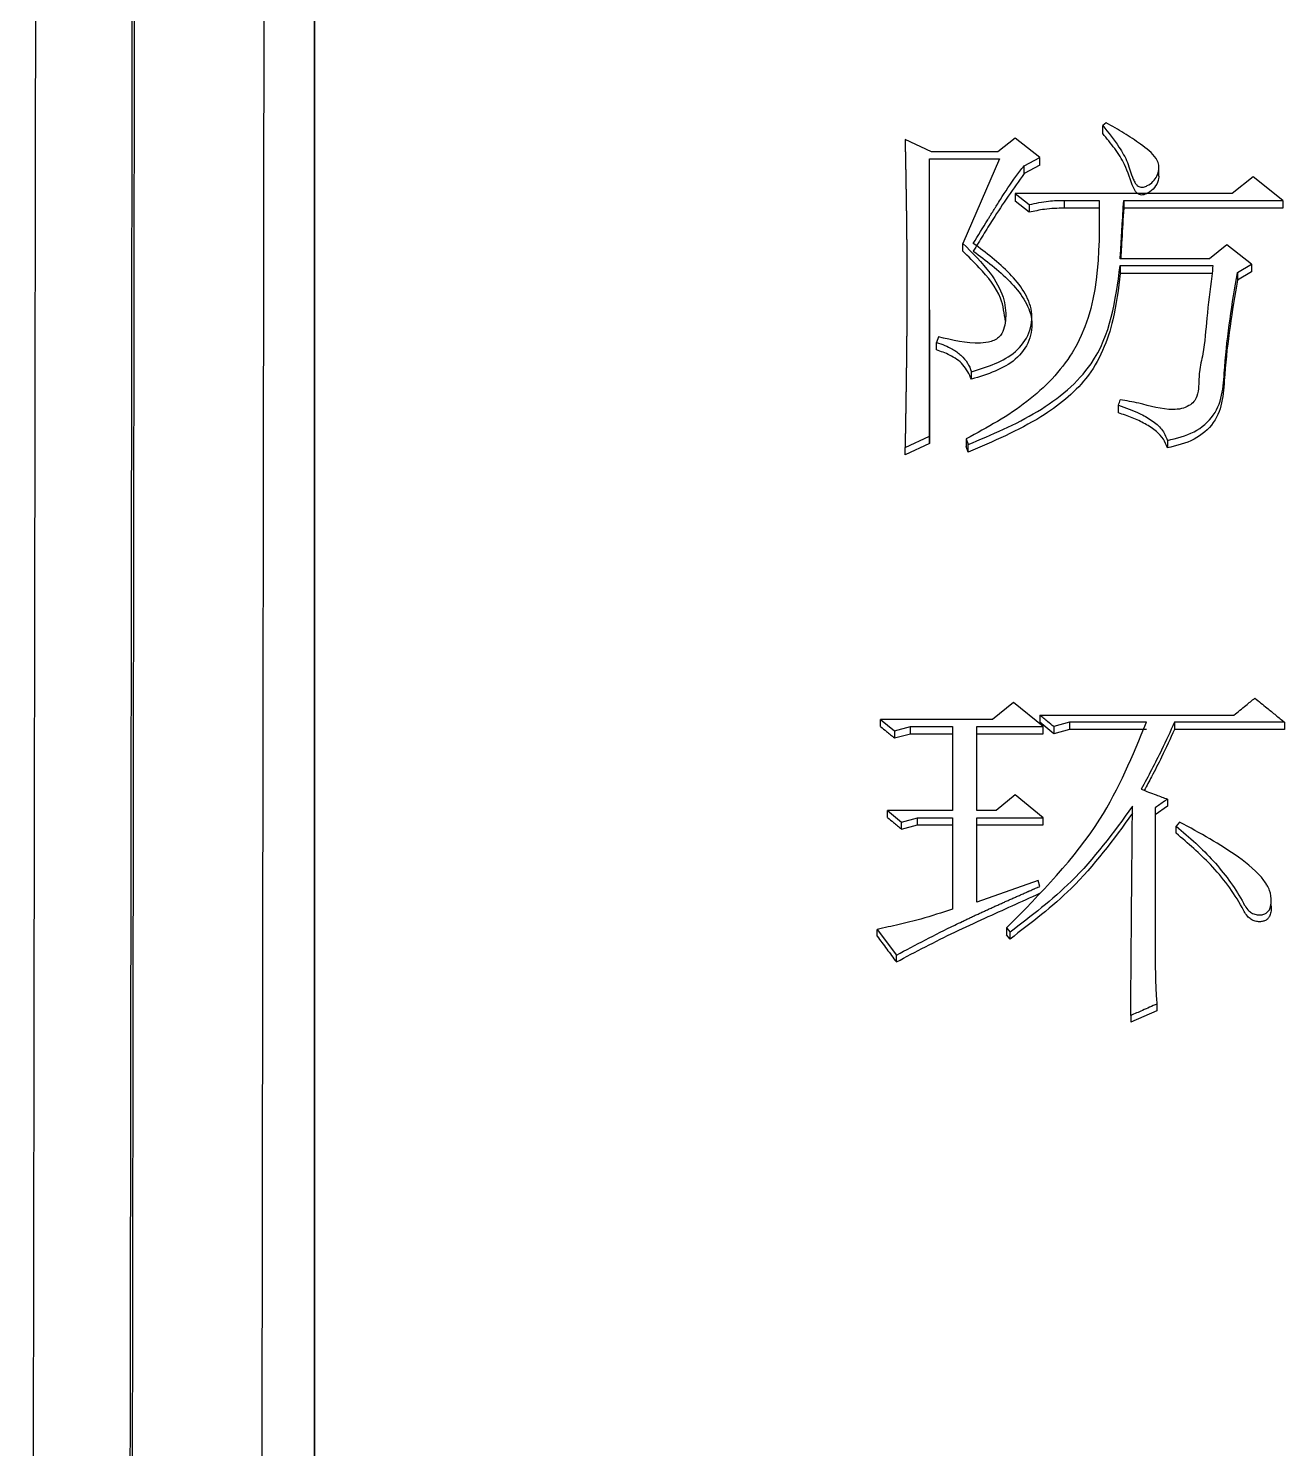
# Model space of a CAD drawing. Header units: millimetres. Extents: x 2344 to 4024, y 1094 to 2282.
# Drawn here: x 2710.55 to 2718.32, y 2066.72 to 2075.5 of the extents above; entities that cross this region are included whole.
import ezdxf

# ---------------------------------------------------------------- set-up
doc = ezdxf.new("R2010")
doc.units = ezdxf.units.MM

msp = doc.modelspace()

# ---------------------------------------------------------------- linework, layer by layer
at = {"color": 7, "linetype": 'Continuous', "lineweight": 25}
for p, q in [((2717.2215, 2074.9193), (2717.1998, 2074.9021)), ((2716.1397, 2074.7397), (2715.9775, 2074.8167)), ((2715.9775, 2074.8167), (2715.9775, 2074.768)), ((2716.659, 2074.8252), (2716.5508, 2074.7397)), ((2716.8104, 2074.7054), (2716.659, 2074.8252)), ((2716.1289, 2074.6969), (2716.5616, 2074.6969)), ((2716.1289, 2072.9811), (2716.1289, 2074.6969)), ((2716.1289, 2074.6484), (2716.1289, 2074.6969)), ((2716.5508, 2074.7397), (2716.1397, 2074.7397)), ((2716.5616, 2074.6969), (2716.3345, 2074.1734)), ((2716.7131, 2074.654), (2716.8104, 2074.7054)), ((2716.8104, 2074.6569), (2716.8104, 2074.7054)), ((2716.8104, 2074.6569), (2716.7131, 2074.6056)), ((2716.7131, 2074.6056), (2716.7131, 2074.654)), ((2717.5475, 2074.5901), (2717.5475, 2074.6388)), ((2718.1301, 2074.5855), (2718.0003, 2074.4826)), ((2718.314, 2074.4397), (2718.1301, 2074.5855)), ((2716.659, 2074.4826), (2716.7455, 2074.414)), ((2718.0003, 2074.4826), (2716.659, 2074.4826)), ((2716.659, 2074.4826), (2716.659, 2074.4344)), ((2716.7455, 2074.3658), (2716.659, 2074.4344)), ((2716.9619, 2074.4397), (2717.1782, 2074.4397)), ((2716.9619, 2074.4397), (2716.9619, 2074.3916)), ((2717.3296, 2074.4397), (2718.314, 2074.4397)), ((2717.3296, 2074.4397), (2717.3296, 2074.3916)), ((2718.314, 2074.4397), (2718.314, 2074.3916)), ((2716.7455, 2074.414), (2716.7455, 2074.3658)), ((2717.1782, 2074.3916), (2716.9619, 2074.3916)), ((2718.314, 2074.3916), (2717.3296, 2074.3916)), ((2716.3345, 2074.1256), (2716.3345, 2074.1734)), ((2717.9679, 2074.1648), (2717.8597, 2074.0788)), ((2718.1193, 2074.0444), (2717.9679, 2074.1648)), ((2717.8597, 2074.0788), (2717.308, 2074.0788)), ((2717.308, 2074.0358), (2717.8813, 2074.0358)), ((2717.8813, 2073.9881), (2717.308, 2073.9881)), ((2718.0328, 2073.9927), (2718.1193, 2074.0444)), ((2718.1193, 2073.9967), (2718.0328, 2073.9451)), ((2718.0328, 2073.9927), (2718.0328, 2073.9451)), ((2718.1193, 2074.0444), (2718.1193, 2073.9967)), ((2716.1289, 2073.763), (2716.1289, 2072.9349)), ((2716.7619, 2073.6677), (2716.7619, 2073.7149)), ((2716.183, 2073.596), (2716.1722, 2073.5614)), ((2716.1722, 2073.5144), (2716.1722, 2073.5614)), ((2716.3886, 2073.333), (2716.3886, 2073.3798)), ((2717.2972, 2073.1254), (2717.2972, 2073.172)), ((2715.9775, 2072.9117), (2716.1289, 2072.9811)), ((2716.1289, 2072.9349), (2715.9775, 2072.8655)), ((2716.1289, 2072.9349), (2716.1289, 2072.9811)), ((2716.3561, 2072.9638), (2716.3669, 2072.929)), ((2716.3669, 2072.8828), (2716.3669, 2072.929)), ((2717.6001, 2072.9551), (2717.6001, 2072.9088)), ((2715.9775, 2072.8655), (2715.9775, 2072.9117)), ((2716.3669, 2072.8828), (2716.3561, 2072.9175)), ((2716.6482, 2071.334), (2716.5184, 2071.2285)), ((2716.8321, 2071.1846), (2716.6482, 2071.334)), ((2715.8261, 2071.2285), (2715.9126, 2071.1582)), ((2716.5184, 2071.2285), (2715.8261, 2071.2285)), ((2715.8261, 2071.1846), (2715.8261, 2071.2285)), ((2715.9126, 2071.1582), (2716.01, 2071.1846)), ((2716.01, 2071.1846), (2716.2696, 2071.1846)), ((2716.01, 2071.1406), (2716.01, 2071.1846)), ((2716.2696, 2071.1846), (2716.2696, 2070.6647)), ((2716.421, 2071.1846), (2716.8321, 2071.1846)), ((2716.421, 2070.6647), (2716.421, 2071.1846)), ((2716.421, 2071.1406), (2716.421, 2071.1846)), ((2716.8105, 2071.2549), (2718.0112, 2071.2549)), ((2716.8105, 2071.2549), (2716.8105, 2071.2109)), ((2716.897, 2071.1406), (2716.8105, 2071.2109)), ((2716.9943, 2071.211), (2716.897, 2071.1846)), ((2716.897, 2071.1846), (2716.897, 2071.1406)), ((2717.4703, 2071.211), (2716.9943, 2071.211)), ((2718.3249, 2071.211), (2717.6434, 2071.211)), ((2717.6434, 2071.211), (2717.6434, 2071.167)), ((2715.9126, 2071.1582), (2715.9126, 2071.1143)), ((2715.9126, 2071.1143), (2716.01, 2071.1406)), ((2716.01, 2071.1406), (2716.2696, 2071.1406)), ((2716.421, 2070.6647), (2716.421, 2071.1406)), ((2716.421, 2071.1406), (2716.8321, 2071.1406)), ((2716.9943, 2071.167), (2716.897, 2071.1406)), ((2717.4703, 2071.167), (2716.9943, 2071.167)), ((2718.3249, 2071.167), (2717.6434, 2071.167)), ((2716.659, 2070.7618), (2716.54, 2070.6647)), ((2716.8321, 2070.6205), (2716.659, 2070.7618)), ((2717.6001, 2070.7353), (2717.6001, 2070.6919)), ((2715.8694, 2070.6647), (2715.9559, 2070.594)), ((2716.2696, 2070.6647), (2715.8694, 2070.6647)), ((2715.8694, 2070.6214), (2715.8694, 2070.6647)), ((2716.54, 2070.6647), (2716.421, 2070.6647)), ((2717.6001, 2070.6919), (2717.5244, 2070.6391)), ((2717.5244, 2070.6823), (2717.5244, 2069.7615)), ((2717.5244, 2070.6823), (2717.5244, 2070.6391)), ((2715.9559, 2070.594), (2716.0532, 2070.6205)), ((2715.9559, 2070.5509), (2715.9559, 2070.594)), ((2715.9559, 2070.5509), (2716.0532, 2070.5773)), ((2716.0532, 2070.6205), (2716.2696, 2070.6205)), ((2716.0532, 2070.5773), (2716.0532, 2070.6205)), ((2716.0532, 2070.5773), (2716.2696, 2070.5773)), ((2716.2696, 2070.6205), (2716.2696, 2070.0543)), ((2716.421, 2070.6205), (2716.8321, 2070.6205)), ((2716.421, 2070.0986), (2716.421, 2070.6205)), ((2716.421, 2070.5773), (2716.421, 2070.6205)), ((2716.421, 2070.0986), (2716.421, 2070.5773)), ((2716.421, 2070.5773), (2716.8321, 2070.5773)), ((2717.5244, 2070.6391), (2717.5244, 2069.7614)), ((2717.6543, 2070.5246), (2717.6543, 2070.5677)), ((2716.7996, 2070.2315), (2716.421, 2070.0986)), ((2716.8105, 2070.1961), (2716.7996, 2070.2315)), ((2718.2135, 2070.203), (2718.2135, 2070.2087)), ((2715.8045, 2069.9301), (2715.9234, 2069.7704)), ((2715.8045, 2069.8878), (2715.8045, 2069.9301)), ((2716.6049, 2069.939), (2716.6265, 2069.9125)), ((2716.6049, 2069.939), (2716.6049, 2069.8967)), ((2716.6265, 2069.8702), (2716.6049, 2069.8967)), ((2716.6265, 2069.8702), (2716.6265, 2069.9125)), ((2715.9234, 2069.7283), (2715.9234, 2069.7704)), ((2717.5352, 2069.4264), (2717.373, 2069.3553)), ((2717.5352, 2069.4681), (2717.5352, 2069.4264)), ((2717.373, 2069.3969), (2717.373, 2069.3553))]:
    msp.add_line(p, q, dxfattribs=at)
at = {"color": 7, "linetype": 'Continuous', "lineweight": 25, "flags": 128}
for points in [[(2717.1998, 2074.8534), (2717.1998, 2074.8705), (2717.1998, 2074.8863), (2717.1998, 2074.9021)], [(2717.308, 2074.0358), (2717.308, 2074.0162), (2717.308, 2073.9881)], [(2716.3561, 2072.9638), (2716.3561, 2072.945), (2716.3561, 2072.9312), (2716.3561, 2072.9175)], [(2716.8321, 2071.1406), (2716.8321, 2071.1626), (2716.8321, 2071.1846)], [(2716.9943, 2071.211), (2716.9943, 2071.2), (2716.9943, 2071.189), (2716.9943, 2071.167)], [(2718.3249, 2071.211), (2718.3249, 2071.189), (2718.3249, 2071.167)], [(2716.8321, 2070.5773), (2716.8321, 2070.5882), (2716.8321, 2070.6044), (2716.8321, 2070.6205)], [(2717.6758, 2070.5939), (2717.665, 2070.5808), (2717.6543, 2070.5677)]]:
    msp.add_lwpolyline(points, dxfattribs=at)
at = {"color": 7, "linetype": 'Continuous', "lineweight": 25}
for points, knots in [([(2712.3225, 2113.283), (2712.3226, 2113.1789), (2712.3226, 2112.6582), (2712.3227, 2111.2913), (2712.3227, 2109.1314), (2712.3228, 2106.513), (2712.3228, 2104.0504), (2712.3229, 2100.5426), (2712.3229, 2097.3997), (2712.3229, 2093.0846), (2712.323, 2088.3975), (2712.323, 2083.2653), (2712.3231, 2077.8418), (2712.3231, 2073.2831), (2712.3232, 2067.3606), (2712.3232, 2062.4548), (2712.3233, 2055.7759), (2712.3234, 2051.4831), (2712.3235, 2048.482)], [0, 0, 0, 0, 0.020124, 0.100733, 0.181328, 0.221587, 0.302184, 0.342442, 0.423039, 0.463298, 0.543894, 0.624491, 0.664749, 0.745346, 0.785604, 0.8662, 0.906458, 1, 1, 1, 1]), ([(2710.6539, 2112.3349), (2710.654, 2112.3633), (2710.6543, 2112.4517), (2710.653, 2111.4654), (2710.6501, 2109.4525), (2710.6454, 2106.3898), (2710.6402, 2103.0015), (2710.6351, 2099.6641), (2710.6305, 2096.5945), (2710.6249, 2092.9511), (2710.6184, 2088.6803), (2710.6111, 2084.0346), (2710.6034, 2079.0878), (2710.5952, 2073.9175), (2710.5862, 2068.2331), (2710.5763, 2062.0361), (2710.5656, 2055.3523), (2710.5581, 2050.6616), (2710.5542, 2048.2675)], [0, 0, 0, 0, 0.039342, 0.122943, 0.206183, 0.289063, 0.371582, 0.416612, 0.465601, 0.518547, 0.575452, 0.636313, 0.690059, 0.746552, 0.805793, 0.867782, 0.932518, 1, 1, 1, 1]), ([(2711.1592, 2048.132), (2711.1638, 2051.4312), (2711.1729, 2058.0297), (2711.1858, 2067.4598), (2711.1979, 2076.3404), (2711.2088, 2084.4981), (2711.2186, 2091.7984), (2711.2269, 2098.1162), (2711.2336, 2103.3383), (2711.2386, 2107.3948), (2711.2418, 2110.1428), (2711.2433, 2111.5888), (2711.2429, 2111.5656), (2711.2427, 2111.5569)], [0, 0, 0, 0, 0.094309, 0.188619, 0.282928, 0.377238, 0.471547, 0.565857, 0.660166, 0.754475, 0.848785, 0.943094, 1, 1, 1, 1]), ([(2711.1732, 2048.0833), (2711.1765, 2050.4689), (2711.183, 2055.1755), (2711.1922, 2061.9248), (2711.2009, 2068.2674), (2711.2089, 2074.1625), (2711.2163, 2079.5931), (2711.224, 2085.3261), (2711.2316, 2091.0948), (2711.2389, 2096.5751), (2711.2446, 2101.0421), (2711.2491, 2104.5653), (2711.2524, 2107.2273), (2711.2546, 2109.1302), (2711.2559, 2110.3489), (2711.2565, 2111.0659), (2711.2563, 2111.0968), (2711.2562, 2111.1115)], [0, 0, 0, 0, 0.06854, 0.13522, 0.200041, 0.263001, 0.324101, 0.38334, 0.468684, 0.549845, 0.626823, 0.699617, 0.768227, 0.832652, 0.892892, 0.948946, 1, 1, 1, 1]), ([(2712.0544, 2110.3577), (2712.0544, 2110.3697), (2712.0547, 2110.482), (2712.0545, 2110.1293), (2712.054, 2109.5594), (2712.0534, 2109.0127), (2712.0527, 2108.3385), (2712.0518, 2107.5304), (2712.0507, 2106.5905), (2712.0494, 2105.5189), (2712.0473, 2103.8094), (2712.0439, 2101.1232), (2712.0387, 2096.9734), (2712.032, 2091.7571), (2712.0247, 2086.1502), (2712.0171, 2080.473), (2712.0096, 2075.0059), (2712.0014, 2068.993), (2711.9924, 2062.4454), (2711.9826, 2055.4026), (2711.9758, 2050.4602), (2711.9723, 2047.9462)], [0, 0, 0, 0, 0.008365, 0.077995, 0.107986, 0.138061, 0.168221, 0.198465, 0.228793, 0.259205, 0.289702, 0.358895, 0.433683, 0.514064, 0.600037, 0.66048, 0.723411, 0.788828, 0.856732, 0.927123, 1, 1, 1, 1]), ([(2712.3235, 2049.4017), (2712.3235, 2049.7084), (2712.3234, 2052.6074), (2712.3233, 2058.0332), (2712.3232, 2064.2509), (2712.3231, 2070.286), (2712.3231, 2074.9159), (2712.323, 2078.7269), (2712.323, 2080.1702), (2712.323, 2080.5671)], [0, 0, 0, 0, 0.027476, 0.259697, 0.491874, 0.607849, 0.840033, 0.956008, 1, 1, 1, 1]), ([(2717.1998, 2074.9021), (2717.2347, 2074.8588), (2717.293, 2074.7864), (2717.3581, 2074.6749), (2717.3766, 2074.5956), (2717.3987, 2074.5485), (2717.4112, 2074.5327), (2717.4235, 2074.524), (2717.437, 2074.5205), (2717.4554, 2074.5222), (2717.4821, 2074.5325), (2717.5126, 2074.5547), (2717.537, 2074.5898), (2717.5484, 2074.6282), (2717.548, 2074.6668), (2717.5169, 2074.7262), (2717.4365, 2074.7863), (2717.3319, 2074.8573), (2717.2584, 2074.8986), (2717.2215, 2074.9193)], [0, 0, 0, 0, 0.156412, 0.260868, 0.365462, 0.392662, 0.410241, 0.42134, 0.432549, 0.445637, 0.467959, 0.506678, 0.545841, 0.586947, 0.621916, 0.6571, 0.775363, 0.887354, 1, 1, 1, 1]), ([(2715.9775, 2074.8167), (2715.9778, 2074.8005), (2715.9782, 2074.7762), (2715.9788, 2074.7438), (2715.9793, 2074.7195), (2715.9797, 2074.6951), (2715.9802, 2074.6708), (2715.9806, 2074.6465), (2715.981, 2074.6222), (2715.9815, 2074.5978), (2715.982, 2074.5654), (2715.9826, 2074.5329), (2715.9831, 2074.5004), (2715.9835, 2074.4761), (2715.984, 2074.4436), (2715.9845, 2074.4111), (2715.9849, 2074.3786), (2715.9853, 2074.3542), (2715.9856, 2074.3298), (2715.986, 2074.2973), (2715.9864, 2074.2647), (2715.9867, 2074.2322), (2715.987, 2074.2078), (2715.9872, 2074.1833), (2715.9875, 2074.1508), (2715.9878, 2074.1182), (2715.988, 2074.0856), (2715.9881, 2074.0652), (2715.9882, 2074.0489), (2715.9882, 2074.0367), (2715.9883, 2074.0245), (2715.9883, 2074.0082), (2715.9884, 2073.9919), (2715.9884, 2073.9756), (2715.9884, 2073.9633), (2715.9885, 2073.9511), (2715.9885, 2073.9389), (2715.9885, 2073.9266), (2715.9885, 2073.9164), (2715.9885, 2073.9083), (2715.9885, 2073.9021), (2715.9885, 2073.894), (2715.9885, 2073.8858), (2715.9885, 2073.8777), (2715.9885, 2073.8695), (2715.9884, 2073.8593), (2715.9884, 2073.847), (2715.9884, 2073.8307), (2715.9883, 2073.8144), (2715.9883, 2073.7981), (2715.9882, 2073.7858), (2715.9882, 2073.7695), (2715.9881, 2073.749), (2715.9879, 2073.7245), (2715.9878, 2073.7), (2715.9876, 2073.6755), (2715.9874, 2073.6428), (2715.9871, 2073.6101), (2715.9869, 2073.5774), (2715.9866, 2073.5528), (2715.9864, 2073.5283), (2715.986, 2073.4955), (2715.9857, 2073.4628), (2715.9853, 2073.43), (2715.985, 2073.4055), (2715.9847, 2073.3809), (2715.9842, 2073.3481), (2715.9838, 2073.3153), (2715.9833, 2073.2825), (2715.983, 2073.2579), (2715.9825, 2073.2251), (2715.982, 2073.1923), (2715.9815, 2073.1595), (2715.9811, 2073.1349), (2715.9807, 2073.1102), (2715.9802, 2073.0774), (2715.9797, 2073.0445), (2715.9791, 2073.0117), (2715.9787, 2072.987), (2715.9782, 2072.9537), (2715.9778, 2072.9286), (2715.9775, 2072.9117)], [0, 0, 0, 0, 0.025705, 0.038557, 0.05141, 0.064262, 0.077115, 0.089967, 0.102819, 0.115672, 0.128524, 0.154229, 0.167082, 0.179934, 0.192786, 0.218491, 0.231344, 0.244196, 0.257049, 0.269901, 0.295606, 0.308458, 0.321311, 0.334163, 0.347016, 0.37272, 0.385573, 0.398425, 0.404851, 0.411278, 0.417704, 0.42413, 0.436983, 0.443409, 0.449835, 0.456261, 0.462687, 0.469114, 0.47554, 0.478753, 0.481966, 0.485179, 0.491605, 0.494818, 0.498032, 0.504458, 0.510884, 0.51731, 0.530163, 0.536589, 0.543015, 0.549441, 0.562294, 0.575146, 0.587999, 0.600851, 0.613703, 0.639408, 0.652261, 0.665113, 0.677966, 0.690818, 0.716523, 0.729375, 0.742228, 0.75508, 0.767932, 0.793637, 0.80649, 0.819342, 0.832195, 0.857899, 0.870752, 0.883604, 0.896457, 0.909309, 0.935014, 0.947866, 0.960719, 0.973571, 1, 1, 1, 1]), ([(2717.5462, 2074.5901), (2717.5462, 2074.5852), (2717.5461, 2074.5638), (2717.5301, 2074.5273), (2717.4987, 2074.4945), (2717.4683, 2074.4781), (2717.448, 2074.4728), (2717.4329, 2074.4727), (2717.4193, 2074.4778), (2717.4028, 2074.4926), (2717.3718, 2074.5543), (2717.3475, 2074.6517), (2717.2753, 2074.7616), (2717.225, 2074.8226), (2717.1998, 2074.8534)], [0, 0, 0, 0, 0.024344, 0.105927, 0.186008, 0.233095, 0.258015, 0.277413, 0.297005, 0.320267, 0.377824, 0.626321, 0.811958, 1, 1, 1, 1]), ([(2716.3994, 2074.1734), (2716.429, 2074.2219), (2716.4623, 2074.2765), (2716.4996, 2074.3369), (2716.5089, 2074.352), (2716.5182, 2074.3671), (2716.5276, 2074.3822), (2716.537, 2074.3973), (2716.5502, 2074.4184), (2716.5897, 2074.4816), (2716.6444, 2074.5641), (2716.6962, 2074.6319), (2716.7131, 2074.654)], [0, 0, 0, 0, 0.2975225, 0.3347128, 0.3719031, 0.3904982, 0.4276885, 0.4648788, 0.4834739, 0.5578545, 0.8555026, 1, 1, 1, 1]), ([(2716.7131, 2074.6056), (2716.647, 2074.512), (2716.5587, 2074.3868), (2716.4595, 2074.224), (2716.4194, 2074.1584), (2716.3994, 2074.1256)], [0, 0, 0, 0, 0.597119, 0.798557, 1, 1, 1, 1]), ([(2717.1782, 2074.4397), (2717.18, 2074.1067), (2717.1826, 2073.6379), (2716.7407, 2073.1745), (2716.4856, 2073.0347), (2716.3561, 2072.9638)], [0, 0, 0, 0, 0.546872, 0.769893, 1, 1, 1, 1]), ([(2716.7455, 2074.414), (2716.7853, 2074.4225), (2716.8564, 2074.4378), (2716.9296, 2074.4391), (2716.9619, 2074.4397)], [0, 0, 0, 0, 0.558835, 1, 1, 1, 1]), ([(2717.308, 2074.0788), (2717.31, 2074.1115), (2717.3139, 2074.1769), (2717.3211, 2074.2972), (2717.3264, 2074.3848), (2717.3296, 2074.4397)], [0, 0, 0, 0, 0.2714755, 0.542951, 1, 1, 1, 1]), ([(2716.9619, 2074.3916), (2716.9208, 2074.3905), (2716.8475, 2074.3887), (2716.7766, 2074.3728), (2716.7455, 2074.3658)], [0, 0, 0, 0, 0.561085, 1, 1, 1, 1]), ([(2717.3296, 2074.3916), (2717.3257, 2074.3263), (2717.3202, 2074.2337), (2717.3139, 2074.1293), (2717.3116, 2074.0904), (2717.3109, 2074.0788)], [0, 0, 0, 0, 0.626456, 0.889379, 1, 1, 1, 1]), ([(2716.3345, 2074.1734), (2716.3938, 2074.1144), (2716.4942, 2074.0144), (2716.5905, 2073.8543), (2716.6037, 2073.735), (2716.5928, 2073.6548), (2716.5748, 2073.6092), (2716.5434, 2073.5798), (2716.5009, 2073.562), (2716.3776, 2073.5481), (2716.2694, 2073.5747), (2716.183, 2073.596)], [0, 0, 0, 0, 0.237031, 0.40138, 0.534635, 0.589033, 0.643886, 0.675792, 0.707579, 0.7663, 1, 1, 1, 1]), ([(2716.3886, 2073.3798), (2716.4877, 2073.4108), (2716.6375, 2073.4576), (2716.7553, 2073.6148), (2716.7754, 2073.799), (2716.6309, 2074.0006), (2716.4776, 2074.115), (2716.3994, 2074.1734)], [0, 0, 0, 0, 0.25015, 0.377758, 0.502112, 0.745934, 1, 1, 1, 1]), ([(2716.5982, 2073.69), (2716.5917, 2073.739), (2716.5753, 2073.8625), (2716.4582, 2074.0033), (2716.3686, 2074.0919), (2716.3345, 2074.1256)], [0, 0, 0, 0, 0.289937, 0.729757, 1, 1, 1, 1]), ([(2716.3994, 2074.1256), (2716.4776, 2074.0673), (2716.6309, 2073.953), (2716.7754, 2073.7518), (2716.7553, 2073.5677), (2716.6374, 2073.4107), (2716.4877, 2073.3639), (2716.3886, 2073.333)], [0, 0, 0, 0, 0.2541019, 0.4978553, 0.6221436, 0.7497305, 1, 1, 1, 1]), ([(2716.3669, 2072.929), (2716.5136, 2072.9902), (2716.8023, 2073.1105), (2717.2301, 2073.4627), (2717.2787, 2073.8206), (2717.308, 2074.0358)], [0, 0, 0, 0, 0.2918042, 0.5741123, 1, 1, 1, 1]), ([(2717.308, 2073.9881), (2717.2966, 2073.8924), (2717.2697, 2073.6672), (2717.1356, 2073.3345), (2716.7928, 2073.063), (2716.5218, 2072.9484), (2716.3669, 2072.8828)], [0, 0, 0, 0, 0.196577, 0.462275, 0.692724, 1, 1, 1, 1]), ([(2717.8813, 2074.0358), (2717.8791, 2074.0142), (2717.8679, 2073.9063), (2717.8418, 2073.7249), (2717.8305, 2073.5263), (2717.7952, 2073.3875), (2717.7951, 2073.2991), (2717.788, 2073.2356), (2717.7657, 2073.1933), (2717.732, 2073.1662), (2717.6869, 2073.1488), (2717.5793, 2073.1402), (2717.455, 2073.1803), (2717.3462, 2073.1999), (2717.3081, 2073.2068)], [0, 0, 0, 0, 0.051282, 0.25636, 0.431754, 0.51946, 0.589456, 0.639546, 0.668094, 0.696777, 0.732309, 0.768498, 0.918801, 1, 1, 1, 1]), ([(2717.6001, 2072.9551), (2717.6571, 2072.9686), (2717.7683, 2072.9949), (2717.9425, 2073.1452), (2717.9529, 2073.5133), (2718.0011, 2073.8023), (2718.0328, 2073.9927)], [0, 0, 0, 0, 0.12954, 0.252639, 0.50766, 1, 1, 1, 1]), ([(2718.0328, 2073.9451), (2718.0011, 2073.755), (2717.9529, 2073.4664), (2717.9424, 2073.0986), (2717.7682, 2072.9486), (2717.6571, 2072.9223), (2717.6001, 2072.9088)], [0, 0, 0, 0, 0.4922239, 0.7471943, 0.8703438, 1, 1, 1, 1]), ([(2716.1722, 2073.5614), (2716.206, 2073.5493), (2716.2612, 2073.5296), (2716.3244, 2073.483), (2716.3659, 2073.4352), (2716.3811, 2073.3981), (2716.3886, 2073.3798)], [0, 0, 0, 0, 0.34974, 0.571287, 0.787704, 1, 1, 1, 1]), ([(2716.3886, 2073.333), (2716.3733, 2073.3646), (2716.3441, 2073.4255), (2716.2599, 2073.4839), (2716.1996, 2073.5049), (2716.1722, 2073.5144)], [0, 0, 0, 0, 0.371784, 0.714596, 1, 1, 1, 1]), ([(2717.2972, 2073.172), (2717.299, 2073.1777), (2717.3026, 2073.1893), (2717.3063, 2073.2009), (2717.3081, 2073.2067)], [0, 0, 0, 0, 0.499996, 1, 1, 1, 1]), ([(2717.2972, 2073.172), (2717.3412, 2073.1567), (2717.4131, 2073.1317), (2717.5029, 2073.0812), (2717.5694, 2073.0275), (2717.59, 2072.9789), (2717.6001, 2072.9551)], [0, 0, 0, 0, 0.349071, 0.571765, 0.789358, 1, 1, 1, 1]), ([(2717.6001, 2072.9088), (2717.593, 2072.9274), (2717.5787, 2072.9649), (2717.5291, 2073.0154), (2717.4629, 2073.0592), (2717.3823, 2073.0962), (2717.3256, 2073.1157), (2717.2972, 2073.1254)], [0, 0, 0, 0, 0.162317, 0.328828, 0.549463, 0.773777, 1, 1, 1, 1]), ([(2718.0112, 2071.2549), (2718.0237, 2071.2651), (2718.0486, 2071.2854), (2718.0919, 2071.3205), (2718.1227, 2071.3455), (2718.141, 2071.3604)], [0, 0, 0, 0, 0.288432, 0.576865, 1, 1, 1, 1]), ([(2718.141, 2071.3604), (2718.1659, 2071.3401), (2718.2091, 2071.3051), (2718.2704, 2071.2553), (2718.3067, 2071.2257), (2718.3249, 2071.211)], [0, 0, 0, 0, 0.407194, 0.703597, 1, 1, 1, 1]), ([(2715.8261, 2071.1846), (2715.8384, 2071.1745), (2715.859, 2071.1578), (2715.8879, 2071.1344), (2715.9044, 2071.121), (2715.9126, 2071.1143)], [0, 0, 0, 0, 0.4286084, 0.7143042, 1, 1, 1, 1]), ([(2716.6049, 2069.939), (2716.8163, 2070.1533), (2717.1908, 2070.5327), (2717.3855, 2071.0052), (2717.4703, 2071.211)], [0, 0, 0, 0, 0.564597, 1, 1, 1, 1]), ([(2716.897, 2071.1846), (2716.8846, 2071.1946), (2716.864, 2071.2114), (2716.8352, 2071.2348), (2716.8187, 2071.2482), (2716.8105, 2071.2549)], [0, 0, 0, 0, 0.428361, 0.714181, 1, 1, 1, 1]), ([(2717.6434, 2071.211), (2717.6175, 2071.1536), (2717.5729, 2071.055), (2717.5024, 2070.9178), (2717.4594, 2070.8373), (2717.4379, 2070.797)], [0, 0, 0, 0, 0.409741, 0.70481, 1, 1, 1, 1]), ([(2717.6434, 2071.167), (2717.6174, 2071.1097), (2717.5728, 2071.0112), (2717.5086, 2070.8862), (2717.4721, 2070.8179), (2717.4571, 2070.7897)], [0, 0, 0, 0, 0.449925, 0.773337, 1, 1, 1, 1]), ([(2717.4379, 2070.797), (2717.4532, 2070.7912), (2717.4839, 2070.7795), (2717.538, 2070.7589), (2717.5767, 2070.7442), (2717.6001, 2070.7353)], [0, 0, 0, 0, 0.283862, 0.567725, 1, 1, 1, 1]), ([(2717.6001, 2070.7353), (2717.5938, 2070.7309), (2717.578, 2070.7199), (2717.5528, 2070.7022), (2717.5339, 2070.689), (2717.5244, 2070.6823)], [0, 0, 0, 0, 0.250001, 0.625, 1, 1, 1, 1]), ([(2717.3837, 2070.6912), (2717.2656, 2070.5293), (2717.0531, 2070.2379), (2716.7578, 2070.0126), (2716.6265, 2069.9125)], [0, 0, 0, 0, 0.555449, 1, 1, 1, 1]), ([(2717.3837, 2070.6479), (2717.2656, 2070.4862), (2717.053, 2070.1951), (2716.7578, 2069.9702), (2716.6265, 2069.8702)], [0, 0, 0, 0, 0.555388, 1, 1, 1, 1]), ([(2717.373, 2069.3969), (2717.373, 2069.4054), (2717.3733, 2069.4311), (2717.3735, 2069.4653), (2717.3739, 2069.508), (2717.3742, 2069.5507), (2717.3746, 2069.5934), (2717.3749, 2069.6361), (2717.3752, 2069.6702), (2717.3755, 2069.7129), (2717.3759, 2069.7555), (2717.3762, 2069.7981), (2717.3765, 2069.8408), (2717.3768, 2069.8748), (2717.3772, 2069.9175), (2717.3774, 2069.9515), (2717.3778, 2069.9941), (2717.3781, 2070.0367), (2717.3785, 2070.0792), (2717.3788, 2070.1218), (2717.3791, 2070.1558), (2717.3795, 2070.1983), (2717.3799, 2070.2408), (2717.3802, 2070.2833), (2717.3806, 2070.3258), (2717.3809, 2070.3598), (2717.3813, 2070.4022), (2717.3816, 2070.4362), (2717.3819, 2070.4786), (2717.3822, 2070.5126), (2717.3826, 2070.555), (2717.3831, 2070.6117), (2717.3835, 2070.6599), (2717.3838, 2070.6912)], [0, 0, 0, 0, 0.019729, 0.059186, 0.078915, 0.118372, 0.157829, 0.177558, 0.217015, 0.236744, 0.276201, 0.315659, 0.335387, 0.374845, 0.394573, 0.43403, 0.453759, 0.493216, 0.532674, 0.552402, 0.59186, 0.611588, 0.651046, 0.690503, 0.710232, 0.749689, 0.769418, 0.808875, 0.828604, 0.868061, 0.88779, 0.927247, 1, 1, 1, 1]), ([(2715.8694, 2070.6214), (2715.8817, 2070.6113), (2715.9023, 2070.5946), (2715.9312, 2070.571), (2715.9477, 2070.5576), (2715.9559, 2070.5509)], [0, 0, 0, 0, 0.4286083, 0.7143042, 1, 1, 1, 1]), ([(2717.6543, 2070.5677), (2717.6952, 2070.5333), (2717.8153, 2070.4322), (2717.9549, 2070.2779), (2718.0511, 2070.1314), (2718.0891, 2070.0542), (2718.1265, 2070.0273), (2718.1553, 2070.0188), (2718.1833, 2070.0191), (2718.2074, 2070.0271), (2718.2256, 2070.0416), (2718.2391, 2070.0672), (2718.2455, 2070.1115), (2718.2368, 2070.1717), (2718.1745, 2070.2722), (2718.0441, 2070.3784), (2717.8632, 2070.4916), (2717.7383, 2070.5597), (2717.6757, 2070.5939)], [0, 0, 0, 0, 0.09565, 0.280795, 0.373244, 0.419662, 0.436462, 0.4533, 0.470465, 0.483389, 0.496387, 0.510841, 0.535897, 0.579802, 0.622961, 0.750748, 0.875017, 1, 1, 1, 1]), ([(2718.2394, 2070.084), (2718.2409, 2070.0766), (2718.2445, 2070.0584), (2718.24, 2070.0311), (2718.2305, 2070.0063), (2718.2151, 2069.9897), (2718.1966, 2069.9804), (2718.1745, 2069.9761), (2718.1489, 2069.9778), (2718.122, 2069.9871), (2718.088, 2070.0146), (2718.0234, 2070.1423), (2717.8859, 2070.3256), (2717.7273, 2070.4618), (2717.6543, 2070.5245)], [0, 0, 0, 0, 0.025638, 0.062848, 0.0932405, 0.1144167, 0.1356048, 0.1575622, 0.1838027, 0.2141167, 0.2450176, 0.3224905, 0.6882691, 1, 1, 1, 1]), ([(2715.9234, 2069.7704), (2716.043, 2069.834), (2716.1775, 2069.9057), (2716.323, 2069.9753), (2716.3537, 2069.9899), (2716.3768, 2070.0007), (2716.3998, 2070.0115), (2716.4191, 2070.0205), (2716.4384, 2070.0294), (2716.4538, 2070.0365), (2716.4693, 2070.0436), (2716.4809, 2070.0489), (2716.4925, 2070.0542), (2716.5079, 2070.0613), (2716.5234, 2070.0683), (2716.5389, 2070.0753), (2716.5505, 2070.0806), (2716.5622, 2070.0858), (2716.5777, 2070.0928), (2716.5932, 2070.0998), (2716.6087, 2070.1067), (2716.6204, 2070.1119), (2716.6359, 2070.1189), (2716.6515, 2070.1258), (2716.667, 2070.1327), (2716.6787, 2070.1379), (2716.6904, 2070.143), (2716.702, 2070.1482), (2716.7137, 2070.1534), (2716.7234, 2070.1577), (2716.7312, 2070.1611), (2716.737, 2070.1637), (2716.7429, 2070.1663), (2716.7507, 2070.1697), (2716.7585, 2070.1731), (2716.7662, 2070.1766), (2716.7721, 2070.1791), (2716.7779, 2070.1817), (2716.7857, 2070.1851), (2716.7935, 2070.1886), (2716.8024, 2070.1925), (2716.8074, 2070.1947), (2716.8105, 2070.1961)], [0, 0, 0, 0, 0.414083, 0.465835, 0.49171, 0.517586, 0.543462, 0.569338, 0.582276, 0.608151, 0.621089, 0.634027, 0.646965, 0.659903, 0.685779, 0.698716, 0.711654, 0.724592, 0.73753, 0.763406, 0.776344, 0.789282, 0.802219, 0.828095, 0.841033, 0.853971, 0.866909, 0.879847, 0.892784, 0.905722, 0.912191, 0.91866, 0.925129, 0.931598, 0.944536, 0.951005, 0.957474, 0.963943, 0.970412, 0.98335, 0.989818, 1, 1, 1, 1]), ([(2715.9234, 2069.7283), (2716.0433, 2069.7915), (2716.2231, 2069.8862), (2716.4656, 2069.9966), (2716.6405, 2070.0766), (2716.7538, 2070.1278), (2716.8105, 2070.1534)], [0, 0, 0, 0, 0.414296, 0.62139, 0.810694, 1, 1, 1, 1]), ([(2716.2696, 2070.0543), (2716.2048, 2070.0333), (2716.0963, 2069.9982), (2715.9402, 2069.9594), (2715.8497, 2069.9399), (2715.8045, 2069.9301)], [0, 0, 0, 0, 0.424962, 0.712284, 1, 1, 1, 1]), ([(2715.8045, 2069.8878), (2715.8243, 2069.8612), (2715.854, 2069.8214), (2715.8937, 2069.7682), (2715.9135, 2069.7416), (2715.9234, 2069.7283)], [0, 0, 0, 0, 0.5, 0.75, 1, 1, 1, 1]), ([(2717.5244, 2069.7615), (2717.5247, 2069.7267), (2717.5253, 2069.6604), (2717.5275, 2069.5625), (2717.5326, 2069.4996), (2717.5352, 2069.4681)], [0, 0, 0, 0, 0.355817, 0.677713, 1, 1, 1, 1]), ([(2717.5352, 2069.4681), (2717.5202, 2069.4615), (2717.4902, 2069.4483), (2717.4361, 2069.4246), (2717.397, 2069.4074), (2717.373, 2069.3969)], [0, 0, 0, 0, 0.277507, 0.555013, 1, 1, 1, 1])]:
    msp.add_open_spline(points, degree=3, knots=knots, dxfattribs=at)

doc.saveas('drawing.dxf')
